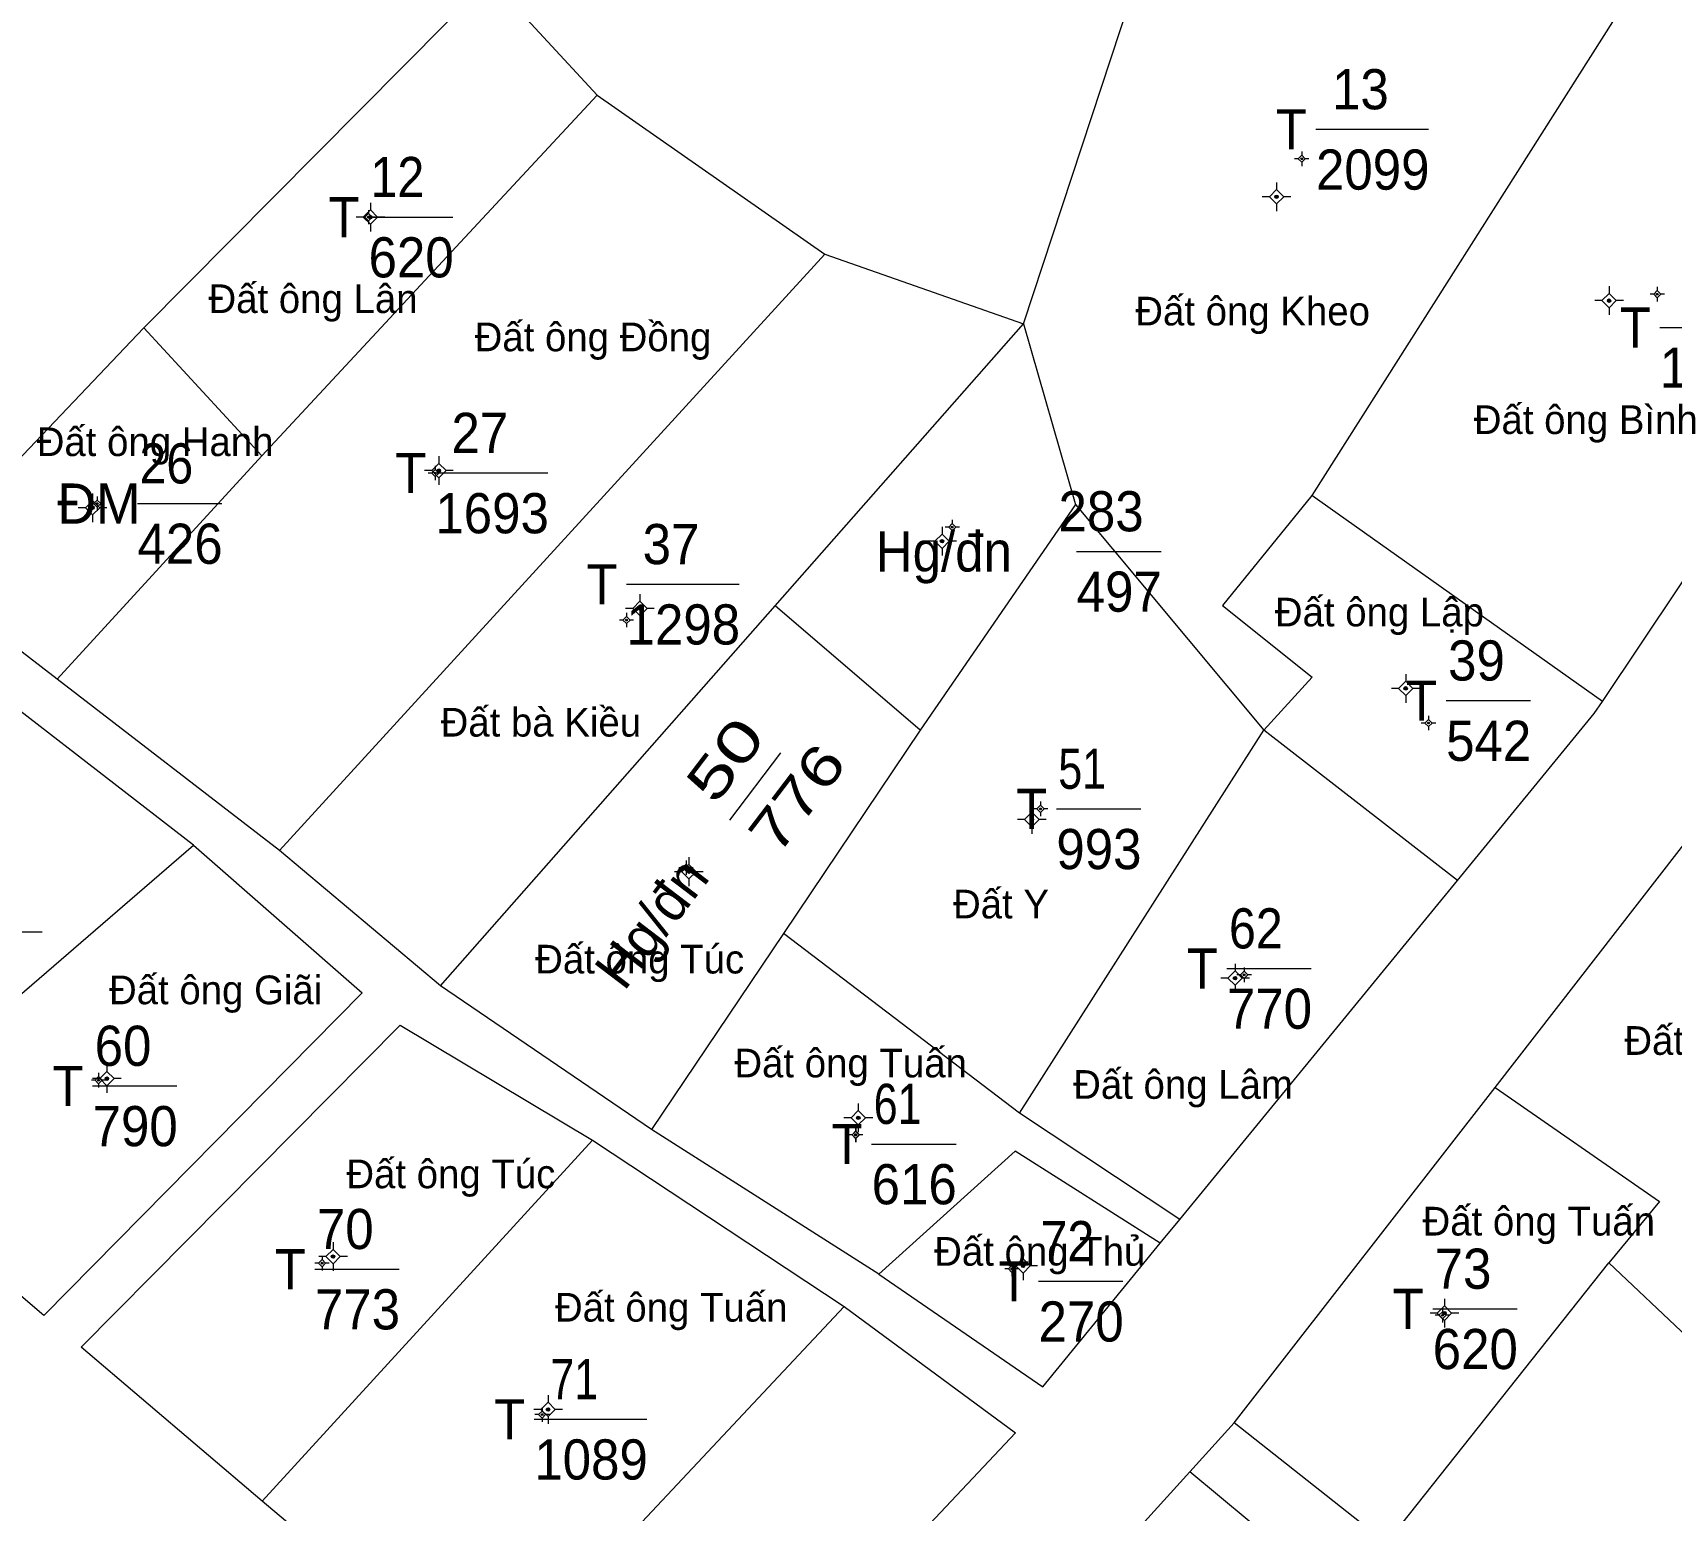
# Model space of a CAD drawing. Header units: metres. Extents: x 398630 to 399770, y 48498 to 49842.
# Drawn here: x 399242.1 to 399384.8, y 49573.5 to 49702.2 of the extents above; entities that cross this region are included whole.
import ezdxf
from ezdxf.enums import TextEntityAlignment as Align

# ---------------------------------------------------------------- set-up
doc = ezdxf.new("R2010")
doc.units = ezdxf.units.M
doc.header["$LTSCALE"] = 1.4
for name, color, linetype, lineweight in [('11', 7, 'Continuous', 13), ('15', 7, 'Continuous', 13), ('22', 7, 'Continuous', 13), ('51', 7, 'Continuous', 13)]:
    doc.layers.add(name, color=color, linetype=linetype, lineweight=lineweight)
doc.layers.add('2', color=7, linetype='Continuous')

msp = doc.modelspace()

# ---------------------------------------------------------------- hatches: boundary and pattern name
at = {"layer": '11'}
for points in [[(399350.564, 49687.902, 1), (399350.264, 49687.902, 1)], [(399350.564, 49687.902, 1), (399350.264, 49687.902, 1)], [(399271.625, 49686.126, 1), (399271.325, 49686.126, 1)], [(399271.625, 49686.126, 1), (399271.325, 49686.126, 1)], [(399379.537, 49678.845, 1), (399379.237, 49678.845, 1)], [(399379.537, 49678.845, 1), (399379.237, 49678.845, 1)], [(399277.585, 49664.036, 1), (399277.285, 49664.036, 1)], [(399277.585, 49664.036, 1), (399277.285, 49664.036, 1)], [(399247.414, 49660.811, 1), (399247.114, 49660.811, 1)], [(399247.414, 49660.811, 1), (399247.114, 49660.811, 1)], [(399321.42, 49657.885, 1), (399321.12, 49657.885, 1)], [(399321.42, 49657.885, 1), (399321.12, 49657.885, 1)], [(399295.093, 49652.033, 1), (399294.793, 49652.033, 1)], [(399295.093, 49652.033, 1), (399294.793, 49652.033, 1)], [(399361.817, 49645.07, 1), (399361.517, 49645.07, 1)], [(399361.817, 49645.07, 1), (399361.517, 49645.07, 1)], [(399329.244, 49633.646, 1), (399328.944, 49633.646, 1)], [(399329.244, 49633.646, 1), (399328.944, 49633.646, 1)], [(399299.369, 49629.102, 1), (399299.069, 49629.102, 1)], [(399299.369, 49629.102, 1), (399299.069, 49629.102, 1)], [(399346.946, 49619.822, 1), (399346.646, 49619.822, 1)], [(399346.946, 49619.822, 1), (399346.646, 49619.822, 1)], [(399248.665, 49611.067, 1), (399248.365, 49611.067, 1)], [(399248.665, 49611.067, 1), (399248.365, 49611.067, 1)], [(399314.13, 49607.658, 1), (399313.83, 49607.658, 1)], [(399314.13, 49607.658, 1), (399313.83, 49607.658, 1)], [(399268.366, 49595.567, 1), (399268.066, 49595.567, 1)], [(399268.366, 49595.567, 1), (399268.066, 49595.567, 1)], [(399328.484, 49594.759, 1), (399328.184, 49594.759, 1)], [(399328.484, 49594.759, 1), (399328.184, 49594.759, 1)], [(399365.193, 49590.636, 1), (399364.893, 49590.636, 1)], [(399365.193, 49590.636, 1), (399364.893, 49590.636, 1)], [(399287.095, 49582.245, 1), (399286.795, 49582.245, 1)], [(399287.095, 49582.245, 1), (399286.795, 49582.245, 1)]]:
    msp.add_hatch(color=256, dxfattribs=at).paths.add_polyline_path(points)
at = {"layer": '51'}
for points in [[(399352.685, 49691.21, 1), (399352.535, 49691.21, 1)], [(399352.685, 49691.21, 1), (399352.535, 49691.21, 1)], [(399352.685, 49691.21, 1), (399352.535, 49691.21, 1)], [(399352.685, 49691.21, 1), (399352.535, 49691.21, 1)], [(399271.375, 49686.12, 1), (399271.225, 49686.12, 1)], [(399271.375, 49686.12, 1), (399271.225, 49686.12, 1)], [(399271.375, 49686.12, 1), (399271.225, 49686.12, 1)], [(399271.375, 49686.12, 1), (399271.225, 49686.12, 1)], [(399383.655, 49679.41, 1), (399383.505, 49679.41, 1)], [(399383.655, 49679.41, 1), (399383.505, 49679.41, 1)], [(399383.655, 49679.41, 1), (399383.505, 49679.41, 1)], [(399383.655, 49679.41, 1), (399383.505, 49679.41, 1)], [(399277.195, 49663.83, 1), (399277.045, 49663.83, 1)], [(399277.195, 49663.83, 1), (399277.045, 49663.83, 1)], [(399277.195, 49663.83, 1), (399277.045, 49663.83, 1)], [(399277.195, 49663.83, 1), (399277.045, 49663.83, 1)], [(399247.745, 49661.17, 1), (399247.595, 49661.17, 1)], [(399247.745, 49661.17, 1), (399247.595, 49661.17, 1)], [(399247.745, 49661.17, 1), (399247.595, 49661.17, 1)], [(399247.745, 49661.17, 1), (399247.595, 49661.17, 1)], [(399322.235, 49659.12, 1), (399322.085, 49659.12, 1)], [(399322.235, 49659.12, 1), (399322.085, 49659.12, 1)], [(399322.235, 49659.12, 1), (399322.085, 49659.12, 1)], [(399322.235, 49659.12, 1), (399322.085, 49659.12, 1)], [(399293.855, 49651.02, 1), (399293.705, 49651.02, 1)], [(399293.855, 49651.02, 1), (399293.705, 49651.02, 1)], [(399293.855, 49651.02, 1), (399293.705, 49651.02, 1)], [(399293.855, 49651.02, 1), (399293.705, 49651.02, 1)], [(399363.725, 49642.05, 1), (399363.575, 49642.05, 1)], [(399363.725, 49642.05, 1), (399363.575, 49642.05, 1)], [(399363.725, 49642.05, 1), (399363.575, 49642.05, 1)], [(399363.725, 49642.05, 1), (399363.575, 49642.05, 1)], [(399329.925, 49634.57, 1), (399329.775, 49634.57, 1)], [(399329.925, 49634.57, 1), (399329.775, 49634.57, 1)], [(399329.925, 49634.57, 1), (399329.775, 49634.57, 1)], [(399329.925, 49634.57, 1), (399329.775, 49634.57, 1)], [(399299.045, 49629.44, 1), (399298.895, 49629.44, 1)], [(399299.045, 49629.44, 1), (399298.895, 49629.44, 1)], [(399299.045, 49629.44, 1), (399298.895, 49629.44, 1)], [(399299.045, 49629.44, 1), (399298.895, 49629.44, 1)], [(399347.665, 49620.11, 1), (399347.515, 49620.11, 1)], [(399347.665, 49620.11, 1), (399347.515, 49620.11, 1)], [(399347.665, 49620.11, 1), (399347.515, 49620.11, 1)], [(399347.665, 49620.11, 1), (399347.515, 49620.11, 1)], [(399247.865, 49610.93, 1), (399247.715, 49610.93, 1)], [(399247.865, 49610.93, 1), (399247.715, 49610.93, 1)], [(399247.865, 49610.93, 1), (399247.715, 49610.93, 1)], [(399247.865, 49610.93, 1), (399247.715, 49610.93, 1)], [(399313.815, 49606.17, 1), (399313.665, 49606.17, 1)], [(399313.815, 49606.17, 1), (399313.665, 49606.17, 1)], [(399313.815, 49606.17, 1), (399313.665, 49606.17, 1)], [(399313.835, 49606.17, 1), (399313.685, 49606.17, 1)], [(399267.335, 49594.99, 1), (399267.185, 49594.99, 1)], [(399267.335, 49594.99, 1), (399267.185, 49594.99, 1)], [(399267.335, 49594.99, 1), (399267.185, 49594.99, 1)], [(399267.335, 49594.99, 1), (399267.185, 49594.99, 1)], [(399327.435, 49594.49, 1), (399327.285, 49594.49, 1)], [(399327.435, 49594.49, 1), (399327.285, 49594.49, 1)], [(399327.435, 49594.49, 1), (399327.285, 49594.49, 1)], [(399327.435, 49594.49, 1), (399327.285, 49594.49, 1)], [(399364.945, 49590.45, 1), (399364.795, 49590.45, 1)], [(399364.945, 49590.45, 1), (399364.795, 49590.45, 1)], [(399364.945, 49590.45, 1), (399364.795, 49590.45, 1)], [(399364.945, 49590.45, 1), (399364.795, 49590.45, 1)], [(399286.505, 49581.8, 1), (399286.355, 49581.8, 1)], [(399286.505, 49581.8, 1), (399286.355, 49581.8, 1)], [(399286.505, 49581.8, 1), (399286.355, 49581.8, 1)], [(399286.505, 49581.8, 1), (399286.355, 49581.8, 1)]]:
    msp.add_hatch(color=256, dxfattribs=at).paths.add_polyline_path(points)

# ---------------------------------------------------------------- linework, layer by layer
at = {"layer": '11'}
for p, q in [((399350.41, 49689.15), (399350.41, 49688.53)), ((399350.41, 49689.15), (399350.41, 49688.53)), ((399349.79, 49687.9), (399349.16, 49687.9)), ((399349.79, 49687.9), (399349.16, 49687.9)), ((399351.66, 49687.9), (399351.04, 49687.9)), ((399351.66, 49687.9), (399351.04, 49687.9)), ((399270.85, 49686.13), (399270.23, 49686.13)), ((399270.85, 49686.13), (399270.23, 49686.13)), ((399271.48, 49687.38), (399271.48, 49686.75)), ((399271.48, 49687.38), (399271.48, 49686.75)), ((399272.73, 49686.13), (399272.1, 49686.13)), ((399272.73, 49686.13), (399272.1, 49686.13)), ((399350.41, 49687.28), (399350.41, 49686.65)), ((399350.41, 49687.28), (399350.41, 49686.65)), ((399271.48, 49685.5), (399271.48, 49684.88)), ((399271.48, 49685.5), (399271.48, 49684.88)), ((399379.39, 49680.1), (399379.39, 49679.47)), ((399379.39, 49680.1), (399379.39, 49679.47)), ((399378.76, 49678.85), (399378.14, 49678.85)), ((399378.76, 49678.85), (399378.14, 49678.85)), ((399379.39, 49678.22), (399379.39, 49677.6)), ((399379.39, 49678.22), (399379.39, 49677.6)), ((399380.64, 49678.85), (399380.01, 49678.85)), ((399380.64, 49678.85), (399380.01, 49678.85)), ((399277.43, 49665.29), (399277.43, 49664.66)), ((399277.43, 49665.29), (399277.43, 49664.66)), ((399276.81, 49664.04), (399276.18, 49664.04)), ((399276.81, 49664.04), (399276.18, 49664.04)), ((399277.43, 49663.41), (399277.43, 49662.79)), ((399277.43, 49663.41), (399277.43, 49662.79)), ((399278.68, 49664.04), (399278.06, 49664.04)), ((399278.68, 49664.04), (399278.06, 49664.04)), ((399247.26, 49662.06), (399247.26, 49661.44)), ((399247.26, 49662.06), (399247.26, 49661.44)), ((399246.64, 49660.81), (399246.01, 49660.81)), ((399246.64, 49660.81), (399246.01, 49660.81)), ((399248.51, 49660.81), (399247.89, 49660.81)), ((399248.51, 49660.81), (399247.89, 49660.81)), ((399247.26, 49660.19), (399247.26, 49659.56)), ((399247.26, 49660.19), (399247.26, 49659.56)), ((399321.27, 49659.14), (399321.27, 49658.51)), ((399321.27, 49659.14), (399321.27, 49658.51)), ((399320.65, 49657.89), (399320.02, 49657.89)), ((399320.65, 49657.89), (399320.02, 49657.89)), ((399322.52, 49657.89), (399321.9, 49657.89)), ((399322.52, 49657.89), (399321.9, 49657.89)), ((399321.27, 49657.26), (399321.27, 49656.64)), ((399321.27, 49657.26), (399321.27, 49656.64)), ((399294.94, 49653.28), (399294.94, 49652.66)), ((399294.94, 49653.28), (399294.94, 49652.66)), ((399294.32, 49652.03), (399293.69, 49652.03)), ((399294.32, 49652.03), (399293.69, 49652.03)), ((399296.19, 49652.03), (399295.57, 49652.03)), ((399296.19, 49652.03), (399295.57, 49652.03)), ((399294.94, 49651.41), (399294.94, 49650.78)), ((399294.94, 49651.41), (399294.94, 49650.78)), ((399361.67, 49646.32), (399361.67, 49645.69)), ((399361.67, 49646.32), (399361.67, 49645.69)), ((399361.04, 49645.07), (399360.42, 49645.07)), ((399361.04, 49645.07), (399360.42, 49645.07)), ((399362.92, 49645.07), (399362.29, 49645.07)), ((399362.92, 49645.07), (399362.29, 49645.07)), ((399361.67, 49644.44), (399361.67, 49643.82)), ((399361.67, 49644.44), (399361.67, 49643.82)), ((399329.09, 49634.9), (399329.09, 49634.27)), ((399329.09, 49634.9), (399329.09, 49634.27)), ((399328.47, 49633.65), (399327.84, 49633.65)), ((399328.47, 49633.65), (399327.84, 49633.65)), ((399330.34, 49633.65), (399329.72, 49633.65)), ((399330.34, 49633.65), (399329.72, 49633.65)), ((399329.09, 49633.02), (399329.09, 49632.4)), ((399329.09, 49633.02), (399329.09, 49632.4)), ((399298.59, 49629.1), (399297.97, 49629.1)), ((399298.59, 49629.1), (399297.97, 49629.1)), ((399299.22, 49630.35), (399299.22, 49629.73)), ((399299.22, 49630.35), (399299.22, 49629.73)), ((399300.47, 49629.1), (399299.84, 49629.1)), ((399300.47, 49629.1), (399299.84, 49629.1)), ((399299.22, 49628.48), (399299.22, 49627.85)), ((399299.22, 49628.48), (399299.22, 49627.85)), ((399346.8, 49621.07), (399346.8, 49620.45)), ((399346.8, 49621.07), (399346.8, 49620.45)), ((399346.17, 49619.82), (399345.55, 49619.82)), ((399346.17, 49619.82), (399345.55, 49619.82)), ((399346.8, 49619.2), (399346.8, 49618.57)), ((399346.8, 49619.2), (399346.8, 49618.57)), ((399348.05, 49619.82), (399347.42, 49619.82)), ((399348.05, 49619.82), (399347.42, 49619.82)), ((399248.52, 49612.32), (399248.52, 49611.69)), ((399248.52, 49612.32), (399248.52, 49611.69)), ((399247.89, 49611.07), (399247.27, 49611.07)), ((399247.89, 49611.07), (399247.27, 49611.07)), ((399248.52, 49610.44), (399248.52, 49609.82)), ((399248.52, 49610.44), (399248.52, 49609.82)), ((399249.77, 49611.07), (399249.14, 49611.07)), ((399249.77, 49611.07), (399249.14, 49611.07)), ((399313.36, 49607.66), (399312.73, 49607.66)), ((399313.36, 49607.66), (399312.73, 49607.66)), ((399313.98, 49608.91), (399313.98, 49608.28)), ((399313.98, 49608.91), (399313.98, 49608.28)), ((399315.23, 49607.66), (399314.61, 49607.66)), ((399315.23, 49607.66), (399314.61, 49607.66)), ((399313.98, 49607.03), (399313.98, 49606.41)), ((399313.98, 49607.03), (399313.98, 49606.41)), ((399268.22, 49596.82), (399268.22, 49596.19)), ((399268.22, 49596.82), (399268.22, 49596.19)), ((399267.59, 49595.57), (399266.97, 49595.57)), ((399267.59, 49595.57), (399266.97, 49595.57)), ((399268.22, 49594.94), (399268.22, 49594.32)), ((399268.22, 49594.94), (399268.22, 49594.32)), ((399269.47, 49595.57), (399268.84, 49595.57)), ((399269.47, 49595.57), (399268.84, 49595.57)), ((399327.71, 49594.76), (399327.08, 49594.76)), ((399327.71, 49594.76), (399327.08, 49594.76)), ((399328.33, 49596.01), (399328.33, 49595.38)), ((399328.33, 49596.01), (399328.33, 49595.38)), ((399329.58, 49594.76), (399328.96, 49594.76)), ((399329.58, 49594.76), (399328.96, 49594.76)), ((399328.33, 49594.13), (399328.33, 49593.51)), ((399328.33, 49594.13), (399328.33, 49593.51)), ((399365.04, 49591.89), (399365.04, 49591.26)), ((399365.04, 49591.89), (399365.04, 49591.26)), ((399364.42, 49590.64), (399363.79, 49590.64)), ((399364.42, 49590.64), (399363.79, 49590.64)), ((399366.29, 49590.64), (399365.67, 49590.64)), ((399366.29, 49590.64), (399365.67, 49590.64)), ((399365.04, 49590.01), (399365.04, 49589.39)), ((399365.04, 49590.01), (399365.04, 49589.39)), ((399286.95, 49583.49), (399286.95, 49582.87)), ((399286.95, 49583.49), (399286.95, 49582.87)), ((399286.32, 49582.24), (399285.7, 49582.24)), ((399286.32, 49582.24), (399285.7, 49582.24)), ((399288.2, 49582.24), (399287.57, 49582.24)), ((399288.2, 49582.24), (399287.57, 49582.24)), ((399286.95, 49581.62), (399286.95, 49580.99)), ((399286.95, 49581.62), (399286.95, 49580.99))]:
    msp.add_line(p, q, dxfattribs=at)
for points in [[(399350.41, 49688.53), (399349.79, 49687.9), (399350.41, 49687.28), (399351.04, 49687.9)], [(399350.41, 49688.53), (399349.79, 49687.9), (399350.41, 49687.28), (399351.04, 49687.9)], [(399271.48, 49686.75), (399270.85, 49686.13), (399271.48, 49685.5), (399272.1, 49686.13)], [(399271.48, 49686.75), (399270.85, 49686.13), (399271.48, 49685.5), (399272.1, 49686.13)], [(399379.39, 49679.47), (399378.76, 49678.85), (399379.39, 49678.22), (399380.01, 49678.85)], [(399379.39, 49679.47), (399378.76, 49678.85), (399379.39, 49678.22), (399380.01, 49678.85)], [(399277.43, 49664.66), (399276.81, 49664.04), (399277.43, 49663.41), (399278.06, 49664.04)], [(399277.43, 49664.66), (399276.81, 49664.04), (399277.43, 49663.41), (399278.06, 49664.04)], [(399247.26, 49661.44), (399246.64, 49660.81), (399247.26, 49660.19), (399247.89, 49660.81)], [(399247.26, 49661.44), (399246.64, 49660.81), (399247.26, 49660.19), (399247.89, 49660.81)], [(399321.27, 49658.51), (399320.65, 49657.89), (399321.27, 49657.26), (399321.9, 49657.89)], [(399321.27, 49658.51), (399320.65, 49657.89), (399321.27, 49657.26), (399321.9, 49657.89)], [(399294.94, 49652.66), (399294.32, 49652.03), (399294.94, 49651.41), (399295.57, 49652.03)], [(399294.94, 49652.66), (399294.32, 49652.03), (399294.94, 49651.41), (399295.57, 49652.03)], [(399361.67, 49645.69), (399361.04, 49645.07), (399361.67, 49644.44), (399362.29, 49645.07)], [(399361.67, 49645.69), (399361.04, 49645.07), (399361.67, 49644.44), (399362.29, 49645.07)], [(399329.09, 49634.27), (399328.47, 49633.65), (399329.09, 49633.02), (399329.72, 49633.65)], [(399329.09, 49634.27), (399328.47, 49633.65), (399329.09, 49633.02), (399329.72, 49633.65)], [(399299.22, 49629.73), (399298.59, 49629.1), (399299.22, 49628.48), (399299.84, 49629.1)], [(399299.22, 49629.73), (399298.59, 49629.1), (399299.22, 49628.48), (399299.84, 49629.1)], [(399346.8, 49620.45), (399346.17, 49619.82), (399346.8, 49619.2), (399347.42, 49619.82)], [(399346.8, 49620.45), (399346.17, 49619.82), (399346.8, 49619.2), (399347.42, 49619.82)], [(399248.52, 49611.69), (399247.89, 49611.07), (399248.52, 49610.44), (399249.14, 49611.07)], [(399248.52, 49611.69), (399247.89, 49611.07), (399248.52, 49610.44), (399249.14, 49611.07)], [(399313.98, 49608.28), (399313.36, 49607.66), (399313.98, 49607.03), (399314.61, 49607.66)], [(399313.98, 49608.28), (399313.36, 49607.66), (399313.98, 49607.03), (399314.61, 49607.66)], [(399268.22, 49596.19), (399267.59, 49595.57), (399268.22, 49594.94), (399268.84, 49595.57)], [(399268.22, 49596.19), (399267.59, 49595.57), (399268.22, 49594.94), (399268.84, 49595.57)], [(399328.33, 49595.38), (399327.71, 49594.76), (399328.33, 49594.13), (399328.96, 49594.76)], [(399328.33, 49595.38), (399327.71, 49594.76), (399328.33, 49594.13), (399328.96, 49594.76)], [(399365.04, 49591.26), (399364.42, 49590.64), (399365.04, 49590.01), (399365.67, 49590.64)], [(399365.04, 49591.26), (399364.42, 49590.64), (399365.04, 49590.01), (399365.67, 49590.64)], [(399286.95, 49582.87), (399286.32, 49582.24), (399286.95, 49581.62), (399287.57, 49582.24)], [(399286.95, 49582.87), (399286.32, 49582.24), (399286.95, 49581.62), (399287.57, 49582.24)]]:
    msp.add_lwpolyline(points, close=True, dxfattribs=at)
for centre in [(399350.414, 49687.902), (399350.414, 49687.902), (399271.475, 49686.126), (399271.475, 49686.126), (399379.387, 49678.845), (399379.387, 49678.845), (399277.435, 49664.036), (399277.435, 49664.036), (399247.264, 49660.811), (399247.264, 49660.811), (399321.27, 49657.885), (399321.27, 49657.885), (399294.943, 49652.033), (399294.943, 49652.033), (399361.667, 49645.07), (399361.667, 49645.07), (399329.094, 49633.646), (399329.094, 49633.646), (399299.219, 49629.102), (399299.219, 49629.102), (399346.796, 49619.822), (399346.796, 49619.822), (399248.515, 49611.067), (399248.515, 49611.067), (399313.98, 49607.658), (399313.98, 49607.658), (399268.216, 49595.567), (399268.216, 49595.567), (399328.334, 49594.759), (399328.334, 49594.759), (399365.043, 49590.636), (399365.043, 49590.636), (399286.945, 49582.245), (399286.945, 49582.245)]:
    msp.add_circle(centre, 0.15, dxfattribs=at)
at = {"layer": '15'}
for p, q in [((399353.85, 49693.78), (399363.65, 49693.78)), ((399271.31, 49686.12), (399278.66, 49686.12)), ((399383.81, 49676.52), (399393.61, 49676.52)), ((399277.13, 49663.84), (399286.93, 49663.84)), ((399251.18, 49661.17), (399258.52, 49661.17)), ((399333, 49657), (399340.35, 49657)), ((399293.79, 49654.14), (399303.59, 49654.14)), ((399365.19, 49644), (399372.54, 49644)), ((399302.78, 49633.6), (399307.23, 49639.45)), ((399331.23, 49634.57), (399338.58, 49634.57)), ((399235.53, 49623.86), (399242.88, 49623.86)), ((399346.09, 49620.66), (399353.44, 49620.66)), ((399247.27, 49610.43), (399254.62, 49610.43)), ((399315.14, 49605.37), (399322.49, 49605.37)), ((399266.64, 49594.47), (399273.99, 49594.47)), ((399329.68, 49593.41), (399337.03, 49593.41)), ((399364.02, 49591.01), (399371.37, 49591.01)), ((399285.75, 49581.39), (399295.55, 49581.39))]:
    msp.add_line(p, q, dxfattribs=at)
at = {"layer": '22'}
for p, q in [((399262, 49665.34), (399291.23, 49696.74)), ((399263.54, 49630.93), (399311.07, 49682.91)), ((399231.73, 49655.46), (399251.72, 49676.49)), ((399262, 49665.34), (399251.72, 49676.49)), ((399262, 49665.34), (399244.18, 49645.86)), ((399378.81, 49643.94), (399353.49, 49661.86)), ((399332.89, 49661.09), (399349.32, 49641.42)), ((399319.38, 49641.43), (399306.74, 49652.26)), ((399328.03, 49608.05), (399349.32, 49641.42)), ((399366.19, 49628.34), (399349.32, 49641.42)), ((399225.71, 49605.2), (399256.06, 49631.42)), ((399277.57, 49619.15), (399263.54, 49630.93)), ((399328.03, 49608.05), (399307.46, 49623.72)), ((399342, 49598.81), (399328.03, 49608.05)), ((399290.83, 49605.72), (399262.05, 49574.26)), ((399359.99, 49570.61), (399379.36, 49595.01)), ((399359.99, 49570.61), (399346.72, 49581.07)), ((399355.62, 49566.22), (399342.86, 49576.81)), ((399281.46, 49557.89), (399262.05, 49574.26))]:
    msp.add_line(p, q, dxfattribs=at)
for points in [[(399378.81, 49643.94), (399409.04, 49689.13), (399343.29, 49730.65), (399344.46, 49725.69)], [(399277.57, 49619.15), (399306.74, 49652.26), (399328.38, 49676.82), (399344.46, 49725.69)], [(399344.46, 49725.69), (399379.9, 49703.47), (399353.49, 49661.86)], [(399251.72, 49676.49), (399281.88, 49706.9), (399291.23, 49696.74)], [(399291.23, 49696.74), (399311.07, 49682.91), (399328.38, 49676.82)], [(399328.38, 49676.82), (399332.81, 49661.38), (399332.89, 49661.09)], [(399263.54, 49630.93), (399244.18, 49645.86), (399231.73, 49655.46), (399209.36, 49672.66)], [(399353.49, 49661.86), (399345.71, 49652.3), (399353.51, 49646.05), (399349.32, 49641.42)], [(399332.89, 49661.09), (399319.38, 49641.43), (399307.46, 49623.72), (399295.96, 49606.63)], [(399256.06, 49631.42), (399240.89, 49643.13), (399216.95, 49660.38), (399198.53, 49628.38)], [(399366.19, 49628.34), (399378.09, 49642.87), (399378.81, 49643.94)], [(399325.39, 49557.52), (399342.86, 49576.81), (399346.72, 49581.07), (399369.45, 49610.29), (399387.21, 49633.15)], [(399256.06, 49631.42), (399270.76, 49618.53), (399243.02, 49590.44), (399225.71, 49605.2)], [(399340.29, 49596.72), (399342, 49598.81), (399366.19, 49628.34)], [(399315.76, 49594.03), (399295.96, 49606.63), (399277.57, 49619.15)], [(399262.05, 49574.26), (399246.26, 49587.68), (399274.05, 49615.74), (399290.83, 49605.72)], [(399369.45, 49610.29), (399383.78, 49600.35), (399379.36, 49595.01)], [(399290.83, 49605.72), (399312.75, 49591.22), (399281.46, 49557.89)], [(399340.29, 49596.72), (399327.63, 49604.76), (399315.76, 49594.03)], [(399379.36, 49595.01), (399393, 49582.14), (399408.92, 49602.25)], [(399315.76, 49594.03), (399330.05, 49584.22), (399340.29, 49596.72)], [(399312.75, 49591.22), (399327.68, 49580.2), (399295.51, 49546.04), (399281.46, 49557.89)]]:
    msp.add_lwpolyline(points, dxfattribs=at)
at = {"layer": '51'}
for p, q in [((399352.61, 49691.84), (399352.61, 49691.52)), ((399352.61, 49691.84), (399352.61, 49691.52)), ((399352.61, 49691.84), (399352.61, 49691.52)), ((399352.61, 49691.84), (399352.61, 49691.52)), ((399352.3, 49691.21), (399351.98, 49691.21)), ((399352.3, 49691.21), (399351.98, 49691.21)), ((399352.3, 49691.21), (399351.98, 49691.21)), ((399352.3, 49691.21), (399351.98, 49691.21)), ((399352.61, 49690.9), (399352.61, 49690.58)), ((399352.61, 49690.9), (399352.61, 49690.58)), ((399352.61, 49690.9), (399352.61, 49690.58)), ((399352.61, 49690.9), (399352.61, 49690.58)), ((399353.24, 49691.21), (399352.92, 49691.21)), ((399353.24, 49691.21), (399352.92, 49691.21)), ((399353.24, 49691.21), (399352.92, 49691.21)), ((399353.24, 49691.21), (399352.92, 49691.21)), ((399270.99, 49686.12), (399270.68, 49686.12)), ((399270.99, 49686.12), (399270.68, 49686.12)), ((399270.99, 49686.12), (399270.68, 49686.12)), ((399270.99, 49686.12), (399270.68, 49686.12)), ((399271.3, 49686.74), (399271.3, 49686.43)), ((399271.3, 49686.74), (399271.3, 49686.43)), ((399271.3, 49686.74), (399271.3, 49686.43)), ((399271.3, 49686.74), (399271.3, 49686.43)), ((399271.92, 49686.12), (399271.61, 49686.12)), ((399271.92, 49686.12), (399271.61, 49686.12)), ((399271.92, 49686.12), (399271.61, 49686.12)), ((399271.92, 49686.12), (399271.61, 49686.12)), ((399271.3, 49685.81), (399271.3, 49685.5)), ((399271.3, 49685.81), (399271.3, 49685.5)), ((399271.3, 49685.81), (399271.3, 49685.5)), ((399271.3, 49685.81), (399271.3, 49685.5)), ((399383.27, 49679.41), (399382.96, 49679.41)), ((399383.27, 49679.41), (399382.96, 49679.41)), ((399383.27, 49679.41), (399382.96, 49679.41)), ((399383.27, 49679.41), (399382.96, 49679.41)), ((399383.58, 49680.04), (399383.58, 49679.72)), ((399383.58, 49680.04), (399383.58, 49679.72)), ((399383.58, 49680.04), (399383.58, 49679.72)), ((399383.58, 49680.04), (399383.58, 49679.72)), ((399383.58, 49679.1), (399383.58, 49678.78)), ((399383.58, 49679.1), (399383.58, 49678.78)), ((399383.58, 49679.1), (399383.58, 49678.78)), ((399383.58, 49679.1), (399383.58, 49678.78)), ((399384.2, 49679.41), (399383.89, 49679.41)), ((399384.2, 49679.41), (399383.89, 49679.41)), ((399384.2, 49679.41), (399383.89, 49679.41)), ((399384.2, 49679.41), (399383.89, 49679.41)), ((399276.81, 49663.83), (399276.5, 49663.83)), ((399276.81, 49663.83), (399276.5, 49663.83)), ((399276.81, 49663.83), (399276.5, 49663.83)), ((399276.81, 49663.83), (399276.5, 49663.83)), ((399277.12, 49664.46), (399277.12, 49664.14)), ((399277.12, 49664.46), (399277.12, 49664.14)), ((399277.12, 49664.46), (399277.12, 49664.14)), ((399277.12, 49664.46), (399277.12, 49664.14)), ((399277.12, 49663.52), (399277.12, 49663.2)), ((399277.12, 49663.52), (399277.12, 49663.2)), ((399277.12, 49663.52), (399277.12, 49663.2)), ((399277.12, 49663.52), (399277.12, 49663.2)), ((399277.74, 49663.83), (399277.43, 49663.83)), ((399277.74, 49663.83), (399277.43, 49663.83)), ((399277.74, 49663.83), (399277.43, 49663.83)), ((399277.74, 49663.83), (399277.43, 49663.83)), ((399247.36, 49661.17), (399247.04, 49661.17)), ((399247.36, 49661.17), (399247.04, 49661.17)), ((399247.36, 49661.17), (399247.04, 49661.17)), ((399247.36, 49661.17), (399247.04, 49661.17)), ((399247.67, 49661.8), (399247.67, 49661.48)), ((399247.67, 49661.8), (399247.67, 49661.48)), ((399247.67, 49661.8), (399247.67, 49661.48)), ((399247.67, 49661.8), (399247.67, 49661.48)), ((399247.67, 49660.86), (399247.67, 49660.54)), ((399247.67, 49660.86), (399247.67, 49660.54)), ((399247.67, 49660.86), (399247.67, 49660.54)), ((399247.67, 49660.86), (399247.67, 49660.54)), ((399248.3, 49661.17), (399247.98, 49661.17)), ((399248.3, 49661.17), (399247.98, 49661.17)), ((399248.3, 49661.17), (399247.98, 49661.17)), ((399248.3, 49661.17), (399247.98, 49661.17)), ((399321.85, 49659.12), (399321.54, 49659.12)), ((399321.85, 49659.12), (399321.54, 49659.12)), ((399321.85, 49659.12), (399321.54, 49659.12)), ((399321.85, 49659.12), (399321.54, 49659.12)), ((399322.16, 49659.74), (399322.16, 49659.43)), ((399322.16, 49659.74), (399322.16, 49659.43)), ((399322.16, 49659.74), (399322.16, 49659.43)), ((399322.16, 49659.74), (399322.16, 49659.43)), ((399322.78, 49659.12), (399322.47, 49659.12)), ((399322.78, 49659.12), (399322.47, 49659.12)), ((399322.78, 49659.12), (399322.47, 49659.12)), ((399322.78, 49659.12), (399322.47, 49659.12)), ((399322.16, 49658.81), (399322.16, 49658.5)), ((399322.16, 49658.81), (399322.16, 49658.5)), ((399322.16, 49658.81), (399322.16, 49658.5)), ((399322.16, 49658.81), (399322.16, 49658.5)), ((399293.47, 49651.02), (399293.16, 49651.02)), ((399293.47, 49651.02), (399293.16, 49651.02)), ((399293.47, 49651.02), (399293.16, 49651.02)), ((399293.47, 49651.02), (399293.16, 49651.02)), ((399293.78, 49651.64), (399293.78, 49651.33)), ((399293.78, 49651.64), (399293.78, 49651.33)), ((399293.78, 49651.64), (399293.78, 49651.33)), ((399293.78, 49651.64), (399293.78, 49651.33)), ((399293.78, 49650.71), (399293.78, 49650.4)), ((399293.78, 49650.71), (399293.78, 49650.4)), ((399293.78, 49650.71), (399293.78, 49650.4)), ((399293.78, 49650.71), (399293.78, 49650.4)), ((399294.4, 49651.02), (399294.09, 49651.02)), ((399294.4, 49651.02), (399294.09, 49651.02)), ((399294.4, 49651.02), (399294.09, 49651.02)), ((399294.4, 49651.02), (399294.09, 49651.02)), ((399363.34, 49642.05), (399363.02, 49642.05)), ((399363.34, 49642.05), (399363.02, 49642.05)), ((399363.34, 49642.05), (399363.02, 49642.05)), ((399363.34, 49642.05), (399363.02, 49642.05)), ((399363.65, 49642.68), (399363.65, 49642.36)), ((399363.65, 49642.68), (399363.65, 49642.36)), ((399363.65, 49642.68), (399363.65, 49642.36)), ((399363.65, 49642.68), (399363.65, 49642.36)), ((399364.28, 49642.05), (399363.96, 49642.05)), ((399364.28, 49642.05), (399363.96, 49642.05)), ((399364.28, 49642.05), (399363.96, 49642.05)), ((399364.28, 49642.05), (399363.96, 49642.05)), ((399363.65, 49641.74), (399363.65, 49641.42)), ((399363.65, 49641.74), (399363.65, 49641.42)), ((399363.65, 49641.74), (399363.65, 49641.42)), ((399363.65, 49641.74), (399363.65, 49641.42)), ((399329.85, 49635.2), (399329.85, 49634.88)), ((399329.85, 49635.2), (399329.85, 49634.88)), ((399329.85, 49635.2), (399329.85, 49634.88)), ((399329.85, 49635.2), (399329.85, 49634.88)), ((399329.54, 49634.57), (399329.22, 49634.57)), ((399329.54, 49634.57), (399329.22, 49634.57)), ((399329.54, 49634.57), (399329.22, 49634.57)), ((399329.54, 49634.57), (399329.22, 49634.57)), ((399329.85, 49634.26), (399329.85, 49633.94)), ((399329.85, 49634.26), (399329.85, 49633.94)), ((399329.85, 49634.26), (399329.85, 49633.94)), ((399329.85, 49634.26), (399329.85, 49633.94)), ((399330.48, 49634.57), (399330.16, 49634.57)), ((399330.48, 49634.57), (399330.16, 49634.57)), ((399330.48, 49634.57), (399330.16, 49634.57)), ((399330.48, 49634.57), (399330.16, 49634.57)), ((399298.66, 49629.44), (399298.34, 49629.44)), ((399298.66, 49629.44), (399298.34, 49629.44)), ((399298.66, 49629.44), (399298.34, 49629.44)), ((399298.66, 49629.44), (399298.34, 49629.44)), ((399298.97, 49630.06), (399298.97, 49629.75)), ((399298.97, 49630.06), (399298.97, 49629.75)), ((399298.97, 49630.06), (399298.97, 49629.75)), ((399298.97, 49630.06), (399298.97, 49629.75)), ((399298.97, 49629.13), (399298.97, 49628.82)), ((399298.97, 49629.13), (399298.97, 49628.82)), ((399298.97, 49629.13), (399298.97, 49628.82)), ((399298.97, 49629.13), (399298.97, 49628.82)), ((399299.6, 49629.44), (399299.28, 49629.44)), ((399299.6, 49629.44), (399299.28, 49629.44)), ((399299.6, 49629.44), (399299.28, 49629.44)), ((399299.6, 49629.44), (399299.28, 49629.44)), ((399347.59, 49620.74), (399347.59, 49620.42)), ((399347.59, 49620.74), (399347.59, 49620.42)), ((399347.59, 49620.74), (399347.59, 49620.42)), ((399347.59, 49620.74), (399347.59, 49620.42)), ((399347.28, 49620.11), (399346.96, 49620.11)), ((399347.28, 49620.11), (399346.96, 49620.11)), ((399347.28, 49620.11), (399346.96, 49620.11)), ((399347.28, 49620.11), (399346.96, 49620.11)), ((399347.59, 49619.8), (399347.59, 49619.48)), ((399347.59, 49619.8), (399347.59, 49619.48)), ((399347.59, 49619.8), (399347.59, 49619.48)), ((399347.59, 49619.8), (399347.59, 49619.48)), ((399348.22, 49620.11), (399347.9, 49620.11)), ((399348.22, 49620.11), (399347.9, 49620.11)), ((399348.22, 49620.11), (399347.9, 49620.11)), ((399348.22, 49620.11), (399347.9, 49620.11)), ((399247.48, 49610.93), (399247.16, 49610.93)), ((399247.48, 49610.93), (399247.16, 49610.93)), ((399247.48, 49610.93), (399247.16, 49610.93)), ((399247.48, 49610.93), (399247.16, 49610.93)), ((399247.79, 49611.56), (399247.79, 49611.24)), ((399247.79, 49611.56), (399247.79, 49611.24)), ((399247.79, 49611.56), (399247.79, 49611.24)), ((399247.79, 49611.56), (399247.79, 49611.24)), ((399247.79, 49610.62), (399247.79, 49610.3)), ((399247.79, 49610.62), (399247.79, 49610.3)), ((399247.79, 49610.62), (399247.79, 49610.3)), ((399247.79, 49610.62), (399247.79, 49610.3)), ((399248.42, 49610.93), (399248.1, 49610.93)), ((399248.42, 49610.93), (399248.1, 49610.93)), ((399248.42, 49610.93), (399248.1, 49610.93)), ((399248.42, 49610.93), (399248.1, 49610.93)), ((399313.43, 49606.17), (399313.12, 49606.17)), ((399313.43, 49606.17), (399313.12, 49606.17)), ((399313.43, 49606.17), (399313.12, 49606.17)), ((399313.45, 49606.17), (399313.14, 49606.17)), ((399313.74, 49606.8), (399313.74, 49606.48)), ((399313.74, 49606.8), (399313.74, 49606.48)), ((399313.74, 49606.8), (399313.74, 49606.48)), ((399313.76, 49606.8), (399313.76, 49606.48)), ((399314.36, 49606.17), (399314.05, 49606.17)), ((399314.36, 49606.17), (399314.05, 49606.17)), ((399314.36, 49606.17), (399314.05, 49606.17)), ((399314.38, 49606.17), (399314.07, 49606.17)), ((399313.74, 49605.86), (399313.74, 49605.54)), ((399313.74, 49605.86), (399313.74, 49605.54)), ((399313.74, 49605.86), (399313.74, 49605.54)), ((399313.76, 49605.86), (399313.76, 49605.54)), ((399266.95, 49594.99), (399266.64, 49594.99)), ((399266.95, 49594.99), (399266.64, 49594.99)), ((399266.95, 49594.99), (399266.64, 49594.99)), ((399266.95, 49594.99), (399266.64, 49594.99)), ((399267.26, 49595.62), (399267.26, 49595.3)), ((399267.26, 49595.62), (399267.26, 49595.3)), ((399267.26, 49595.62), (399267.26, 49595.3)), ((399267.26, 49595.62), (399267.26, 49595.3)), ((399267.88, 49594.99), (399267.57, 49594.99)), ((399267.88, 49594.99), (399267.57, 49594.99)), ((399267.88, 49594.99), (399267.57, 49594.99)), ((399267.88, 49594.99), (399267.57, 49594.99)), ((399327.36, 49595.12), (399327.36, 49594.8)), ((399327.36, 49595.12), (399327.36, 49594.8)), ((399327.36, 49595.12), (399327.36, 49594.8)), ((399327.36, 49595.12), (399327.36, 49594.8)), ((399267.26, 49594.68), (399267.26, 49594.36)), ((399267.26, 49594.68), (399267.26, 49594.36)), ((399267.26, 49594.68), (399267.26, 49594.36)), ((399267.26, 49594.68), (399267.26, 49594.36)), ((399327.05, 49594.49), (399326.74, 49594.49)), ((399327.05, 49594.49), (399326.74, 49594.49)), ((399327.05, 49594.49), (399326.74, 49594.49)), ((399327.05, 49594.49), (399326.74, 49594.49)), ((399327.36, 49594.18), (399327.36, 49593.86)), ((399327.36, 49594.18), (399327.36, 49593.86)), ((399327.36, 49594.18), (399327.36, 49593.86)), ((399327.36, 49594.18), (399327.36, 49593.86)), ((399327.98, 49594.49), (399327.67, 49594.49)), ((399327.98, 49594.49), (399327.67, 49594.49)), ((399327.98, 49594.49), (399327.67, 49594.49)), ((399327.98, 49594.49), (399327.67, 49594.49)), ((399364.56, 49590.45), (399364.24, 49590.45)), ((399364.56, 49590.45), (399364.24, 49590.45)), ((399364.56, 49590.45), (399364.24, 49590.45)), ((399364.56, 49590.45), (399364.24, 49590.45)), ((399364.87, 49591.08), (399364.87, 49590.76)), ((399364.87, 49591.08), (399364.87, 49590.76)), ((399364.87, 49591.08), (399364.87, 49590.76)), ((399364.87, 49591.08), (399364.87, 49590.76)), ((399365.5, 49590.45), (399365.18, 49590.45)), ((399365.5, 49590.45), (399365.18, 49590.45)), ((399365.5, 49590.45), (399365.18, 49590.45)), ((399365.5, 49590.45), (399365.18, 49590.45)), ((399364.87, 49590.14), (399364.87, 49589.82)), ((399364.87, 49590.14), (399364.87, 49589.82)), ((399364.87, 49590.14), (399364.87, 49589.82)), ((399364.87, 49590.14), (399364.87, 49589.82)), ((399286.43, 49582.42), (399286.43, 49582.11)), ((399286.43, 49582.42), (399286.43, 49582.11)), ((399286.43, 49582.42), (399286.43, 49582.11)), ((399286.43, 49582.42), (399286.43, 49582.11)), ((399286.12, 49581.8), (399285.8, 49581.8)), ((399286.12, 49581.8), (399285.8, 49581.8)), ((399286.12, 49581.8), (399285.8, 49581.8)), ((399286.12, 49581.8), (399285.8, 49581.8)), ((399286.43, 49581.49), (399286.43, 49581.18)), ((399286.43, 49581.49), (399286.43, 49581.18)), ((399286.43, 49581.49), (399286.43, 49581.18)), ((399286.43, 49581.49), (399286.43, 49581.18)), ((399287.06, 49581.8), (399286.74, 49581.8)), ((399287.06, 49581.8), (399286.74, 49581.8)), ((399287.06, 49581.8), (399286.74, 49581.8)), ((399287.06, 49581.8), (399286.74, 49581.8))]:
    msp.add_line(p, q, dxfattribs=at)
for points in [[(399352.61, 49691.52), (399352.3, 49691.21), (399352.61, 49690.9), (399352.92, 49691.21)], [(399352.61, 49691.52), (399352.3, 49691.21), (399352.61, 49690.9), (399352.92, 49691.21)], [(399352.61, 49691.52), (399352.3, 49691.21), (399352.61, 49690.9), (399352.92, 49691.21)], [(399352.61, 49691.52), (399352.3, 49691.21), (399352.61, 49690.9), (399352.92, 49691.21)], [(399271.3, 49686.43), (399270.99, 49686.12), (399271.3, 49685.81), (399271.61, 49686.12)], [(399271.3, 49686.43), (399270.99, 49686.12), (399271.3, 49685.81), (399271.61, 49686.12)], [(399271.3, 49686.43), (399270.99, 49686.12), (399271.3, 49685.81), (399271.61, 49686.12)], [(399271.3, 49686.43), (399270.99, 49686.12), (399271.3, 49685.81), (399271.61, 49686.12)], [(399383.58, 49679.72), (399383.27, 49679.41), (399383.58, 49679.1), (399383.89, 49679.41)], [(399383.58, 49679.72), (399383.27, 49679.41), (399383.58, 49679.1), (399383.89, 49679.41)], [(399383.58, 49679.72), (399383.27, 49679.41), (399383.58, 49679.1), (399383.89, 49679.41)], [(399383.58, 49679.72), (399383.27, 49679.41), (399383.58, 49679.1), (399383.89, 49679.41)], [(399277.12, 49664.14), (399276.81, 49663.83), (399277.12, 49663.52), (399277.43, 49663.83)], [(399277.12, 49664.14), (399276.81, 49663.83), (399277.12, 49663.52), (399277.43, 49663.83)], [(399277.12, 49664.14), (399276.81, 49663.83), (399277.12, 49663.52), (399277.43, 49663.83)], [(399277.12, 49664.14), (399276.81, 49663.83), (399277.12, 49663.52), (399277.43, 49663.83)], [(399247.67, 49661.48), (399247.36, 49661.17), (399247.67, 49660.86), (399247.98, 49661.17)], [(399247.67, 49661.48), (399247.36, 49661.17), (399247.67, 49660.86), (399247.98, 49661.17)], [(399247.67, 49661.48), (399247.36, 49661.17), (399247.67, 49660.86), (399247.98, 49661.17)], [(399247.67, 49661.48), (399247.36, 49661.17), (399247.67, 49660.86), (399247.98, 49661.17)], [(399322.16, 49659.43), (399321.85, 49659.12), (399322.16, 49658.81), (399322.47, 49659.12)], [(399322.16, 49659.43), (399321.85, 49659.12), (399322.16, 49658.81), (399322.47, 49659.12)], [(399322.16, 49659.43), (399321.85, 49659.12), (399322.16, 49658.81), (399322.47, 49659.12)], [(399322.16, 49659.43), (399321.85, 49659.12), (399322.16, 49658.81), (399322.47, 49659.12)], [(399293.78, 49651.33), (399293.47, 49651.02), (399293.78, 49650.71), (399294.09, 49651.02)], [(399293.78, 49651.33), (399293.47, 49651.02), (399293.78, 49650.71), (399294.09, 49651.02)], [(399293.78, 49651.33), (399293.47, 49651.02), (399293.78, 49650.71), (399294.09, 49651.02)], [(399293.78, 49651.33), (399293.47, 49651.02), (399293.78, 49650.71), (399294.09, 49651.02)], [(399363.65, 49642.36), (399363.34, 49642.05), (399363.65, 49641.74), (399363.96, 49642.05)], [(399363.65, 49642.36), (399363.34, 49642.05), (399363.65, 49641.74), (399363.96, 49642.05)], [(399363.65, 49642.36), (399363.34, 49642.05), (399363.65, 49641.74), (399363.96, 49642.05)], [(399363.65, 49642.36), (399363.34, 49642.05), (399363.65, 49641.74), (399363.96, 49642.05)], [(399329.85, 49634.88), (399329.54, 49634.57), (399329.85, 49634.26), (399330.16, 49634.57)], [(399329.85, 49634.88), (399329.54, 49634.57), (399329.85, 49634.26), (399330.16, 49634.57)], [(399329.85, 49634.88), (399329.54, 49634.57), (399329.85, 49634.26), (399330.16, 49634.57)], [(399329.85, 49634.88), (399329.54, 49634.57), (399329.85, 49634.26), (399330.16, 49634.57)], [(399298.97, 49629.75), (399298.66, 49629.44), (399298.97, 49629.13), (399299.28, 49629.44)], [(399298.97, 49629.75), (399298.66, 49629.44), (399298.97, 49629.13), (399299.28, 49629.44)], [(399298.97, 49629.75), (399298.66, 49629.44), (399298.97, 49629.13), (399299.28, 49629.44)], [(399298.97, 49629.75), (399298.66, 49629.44), (399298.97, 49629.13), (399299.28, 49629.44)], [(399347.59, 49620.42), (399347.28, 49620.11), (399347.59, 49619.8), (399347.9, 49620.11)], [(399347.59, 49620.42), (399347.28, 49620.11), (399347.59, 49619.8), (399347.9, 49620.11)], [(399347.59, 49620.42), (399347.28, 49620.11), (399347.59, 49619.8), (399347.9, 49620.11)], [(399347.59, 49620.42), (399347.28, 49620.11), (399347.59, 49619.8), (399347.9, 49620.11)], [(399247.79, 49611.24), (399247.48, 49610.93), (399247.79, 49610.62), (399248.1, 49610.93)], [(399247.79, 49611.24), (399247.48, 49610.93), (399247.79, 49610.62), (399248.1, 49610.93)], [(399247.79, 49611.24), (399247.48, 49610.93), (399247.79, 49610.62), (399248.1, 49610.93)], [(399247.79, 49611.24), (399247.48, 49610.93), (399247.79, 49610.62), (399248.1, 49610.93)], [(399313.74, 49606.48), (399313.43, 49606.17), (399313.74, 49605.86), (399314.05, 49606.17)], [(399313.74, 49606.48), (399313.43, 49606.17), (399313.74, 49605.86), (399314.05, 49606.17)], [(399313.74, 49606.48), (399313.43, 49606.17), (399313.74, 49605.86), (399314.05, 49606.17)], [(399313.76, 49606.48), (399313.45, 49606.17), (399313.76, 49605.86), (399314.07, 49606.17)], [(399267.26, 49595.3), (399266.95, 49594.99), (399267.26, 49594.68), (399267.57, 49594.99)], [(399267.26, 49595.3), (399266.95, 49594.99), (399267.26, 49594.68), (399267.57, 49594.99)], [(399267.26, 49595.3), (399266.95, 49594.99), (399267.26, 49594.68), (399267.57, 49594.99)], [(399267.26, 49595.3), (399266.95, 49594.99), (399267.26, 49594.68), (399267.57, 49594.99)], [(399327.36, 49594.8), (399327.05, 49594.49), (399327.36, 49594.18), (399327.67, 49594.49)], [(399327.36, 49594.8), (399327.05, 49594.49), (399327.36, 49594.18), (399327.67, 49594.49)], [(399327.36, 49594.8), (399327.05, 49594.49), (399327.36, 49594.18), (399327.67, 49594.49)], [(399327.36, 49594.8), (399327.05, 49594.49), (399327.36, 49594.18), (399327.67, 49594.49)], [(399364.87, 49590.76), (399364.56, 49590.45), (399364.87, 49590.14), (399365.18, 49590.45)], [(399364.87, 49590.76), (399364.56, 49590.45), (399364.87, 49590.14), (399365.18, 49590.45)], [(399364.87, 49590.76), (399364.56, 49590.45), (399364.87, 49590.14), (399365.18, 49590.45)], [(399364.87, 49590.76), (399364.56, 49590.45), (399364.87, 49590.14), (399365.18, 49590.45)], [(399286.43, 49582.11), (399286.12, 49581.8), (399286.43, 49581.49), (399286.74, 49581.8)], [(399286.43, 49582.11), (399286.12, 49581.8), (399286.43, 49581.49), (399286.74, 49581.8)], [(399286.43, 49582.11), (399286.12, 49581.8), (399286.43, 49581.49), (399286.74, 49581.8)], [(399286.43, 49582.11), (399286.12, 49581.8), (399286.43, 49581.49), (399286.74, 49581.8)]]:
    msp.add_lwpolyline(points, close=True, dxfattribs=at)
for centre in [(399352.61, 49691.21), (399352.61, 49691.21), (399352.61, 49691.21), (399352.61, 49691.21), (399271.3, 49686.12), (399271.3, 49686.12), (399271.3, 49686.12), (399271.3, 49686.12), (399383.58, 49679.41), (399383.58, 49679.41), (399383.58, 49679.41), (399383.58, 49679.41), (399277.12, 49663.83), (399277.12, 49663.83), (399277.12, 49663.83), (399277.12, 49663.83), (399247.67, 49661.17), (399247.67, 49661.17), (399247.67, 49661.17), (399247.67, 49661.17), (399322.16, 49659.12), (399322.16, 49659.12), (399322.16, 49659.12), (399322.16, 49659.12), (399293.78, 49651.02), (399293.78, 49651.02), (399293.78, 49651.02), (399293.78, 49651.02), (399363.65, 49642.05), (399363.65, 49642.05), (399363.65, 49642.05), (399363.65, 49642.05), (399329.85, 49634.57), (399329.85, 49634.57), (399329.85, 49634.57), (399329.85, 49634.57), (399298.97, 49629.44), (399298.97, 49629.44), (399298.97, 49629.44), (399298.97, 49629.44), (399347.59, 49620.11), (399347.59, 49620.11), (399347.59, 49620.11), (399347.59, 49620.11), (399247.79, 49610.93), (399247.79, 49610.93), (399247.79, 49610.93), (399247.79, 49610.93), (399313.74, 49606.17), (399313.74, 49606.17), (399313.74, 49606.17), (399313.76, 49606.17), (399267.26, 49594.99), (399267.26, 49594.99), (399267.26, 49594.99), (399267.26, 49594.99), (399327.36, 49594.49), (399327.36, 49594.49), (399327.36, 49594.49), (399327.36, 49594.49), (399364.87, 49590.45), (399364.87, 49590.45), (399364.87, 49590.45), (399364.87, 49590.45), (399286.43, 49581.8), (399286.43, 49581.8), (399286.43, 49581.8), (399286.43, 49581.8)]:
    msp.add_circle(centre, 0.075, dxfattribs=at)

# ---------------------------------------------------------------- texts
at = {"layer": '15'}
for s, width, p in [('13', 0.95, (399355.25, 49695.52)), ('T', 0.95, (399350.35, 49692.02)), ('2099', 0.95, (399353.85, 49688.52)), ('12', 0.9, (399271.48, 49687.87)), ('T', 0.95, (399267.81, 49684.37)), ('620', 0.95, (399271.31, 49680.87)), ('T', 0.95, (399380.31, 49674.76)), ('1663', 0.95, (399383.81, 49671.26)), ('27', 0.95, (399278.53, 49665.58)), ('26', 0.9, (399251.35, 49662.92)), ('T', 0.95, (399273.63, 49662.08)), ('1693', 0.95, (399277.13, 49658.58)), ('283', 0.95, (399331.42, 49658.75)), ('426', 0.95, (399251.18, 49655.92)), ('37', 0.95, (399295.19, 49655.89)), ('Hg/đn', 0.95, (399315.5, 49655.25)), ('T', 0.95, (399290.29, 49652.39)), ('497', 0.95, (399333, 49651.75)), ('1298', 0.95, (399293.79, 49648.89)), ('39', 0.95, (399365.36, 49645.75)), ('T', 0.95, (399361.69, 49642.25)), ('542', 0.95, (399365.19, 49638.75)), ('51', 0.8, (399331.4, 49636.32)), ('T', 0.95, (399327.73, 49632.82)), ('993', 0.95, (399331.23, 49629.32)), ('62', 0.9, (399346.27, 49622.41)), ('T', 0.95, (399342.59, 49618.91)), ('770', 0.95, (399346.09, 49615.41)), ('60', 0.95, (399247.45, 49612.18)), ('T', 0.95, (399243.77, 49608.68)), ('61', 0.8, (399315.32, 49607.12)), ('790', 0.95, (399247.27, 49605.18)), ('T', 0.95, (399311.64, 49603.62)), ('616', 0.95, (399315.14, 49600.12)), ('70', 0.95, (399266.81, 49596.22)), ('72', 0.9, (399329.85, 49595.16)), ('T', 0.95, (399263.14, 49592.72)), ('73', 0.95, (399364.19, 49592.76)), ('T', 0.95, (399326.18, 49591.66)), ('773', 0.95, (399266.64, 49589.22)), ('T', 0.95, (399360.52, 49589.26)), ('270', 0.95, (399329.68, 49588.16)), ('620', 0.95, (399364.02, 49585.76)), ('71', 0.8, (399287.15, 49583.14)), ('T', 0.95, (399282.25, 49579.64)), ('1089', 0.95, (399285.75, 49576.14))]:
    msp.add_text(s, height=3.5, dxfattribs=dict(at, width=width)).set_placement(p)
msp.add_text('ĐM', height=3.5, dxfattribs=at).set_placement((399244.18, 49659.42))
for s, width, p in [('50', 1.45, (399301.49, 49634.8)), ('776', 1.3, (399306.96, 49630.42))]:
    msp.add_text(s, height=3.5, rotation=52.748, dxfattribs=dict(at, width=width)).set_placement(p)
msp.add_text('Hg/đn', height=3.5, rotation=52.748, dxfattribs=at).set_placement((399293.58, 49618.61))
at = {"layer": '2'}
for s, p in [('Đất ông Lân', (399266.47, 49677.77)), ('Đất ông Kheo', (399348.33, 49676.69)), ('Đất ông Đồng', (399290.865, 49674.44)), ('Đất ông Bình', (399377.355, 49667.23)), ('Đất ông Hanh', (399252.715, 49665.31)), ('Đất ông Lập', (399359.375, 49650.47)), ('Đất bà Kiều', (399286.32, 49640.87)), ('Đất Y', (399326.41, 49625.03)), ('Đất ông Túc', (399294.93, 49620.23)), ('Đất ông Giãi', (399257.99, 49617.55)), ('Đất ông Nuôi', (399390.47, 49613.14)), ('Đất ông Tuấn', (399313.31, 49611.18)), ('Đất ông Lâm', (399342.265, 49609.31)), ('Đất ông Túc', (399278.48, 49601.52)), ('Đất ông Tuấn', (399373.26, 49597.4)), ('Đất ông Thủ', (399329.785, 49594.77)), ('Đất ông Tuấn', (399297.68, 49589.9))]:
    msp.add_text(s, height=2.5, dxfattribs=at).set_placement(p, align=Align.CENTER)

doc.saveas('drawing.dxf')
